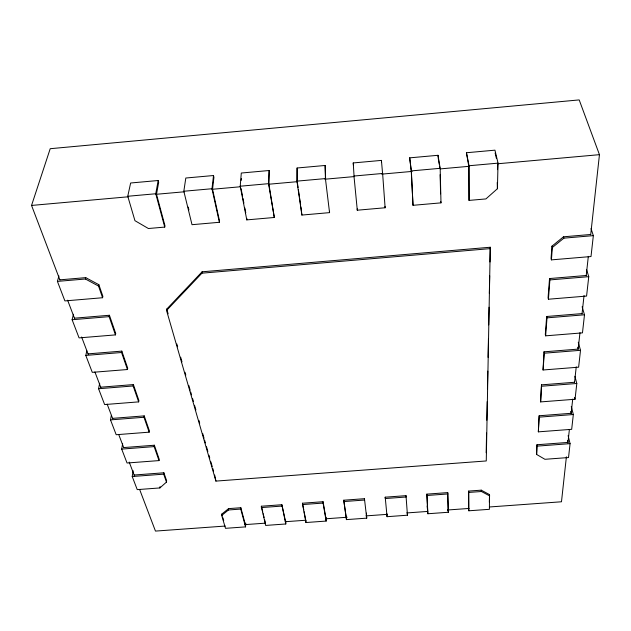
<?xml version="1.0" encoding="UTF-8"?>
<svg xmlns="http://www.w3.org/2000/svg" width="631" height="631" viewBox="0 0 631 631"><rect width="100%" height="100%" fill="white"/><g stroke="black" fill="none" stroke-linecap="round" stroke-linejoin="round"><path stroke-width="0.95" d="M468.659 508.476L468.667 491.076L481.248 490.161L489.514 494.601L489.404 509.312L468.849 510.787L468.447 507.947M468.849 510.787L468.667 491.076M469.046 200.406L469.062 165.74L466.443 152.741L494.949 150.17L498.048 163.145L497.409 188.732L485.917 198.923L469.046 200.406L468.801 166.347L466.443 152.741M326.109 517.278L326.164 521.072L305.948 522.531L305.956 520.63M305.948 522.531L302.446 503.222L323.072 501.716L325.982 518.777M329.524 211.29L329.556 212.631L301.894 215.061L300.908 206.921M301.894 215.061L296.933 181.136L297.106 167.996L325.131 165.472L325.62 179.149M285.591 521.695L281.868 504.729L261.329 506.228L265.643 525.434L285.78 523.982L285.827 521.135M486.178 452.711L486.572 433.047M486.824 420.27L487.195 401.592M487.447 388.806L487.795 371.115M488.071 357.351L488.441 338.673M488.717 324.91L489.064 307.21M489.34 293.447L489.688 275.755M489.964 261.991L490.255 247.242L202.101 271.803L166.75 309.087L166.545 310.468L215.92 481.098L486.264 460.953L490.255 247.242M285.78 523.982L281.868 504.729M489.333 502.229L489.514 494.601M497.22 182.477L497.409 188.732M497.536 169.676L497.685 163.76M274.311 217.482L268.916 184.213L269.169 170.512L241.302 173.028L240.222 186.208L246.8 219.888L274.311 217.482L268.538 183.676L269.169 170.512M245.372 524.598L240.829 507.726L228.556 508.625L221.812 514.099L221.71 515.448L225.496 528.328L245.554 526.885L245.751 523.083M245.554 526.885L240.75 509.075L240.829 507.726M221.71 515.448L228.461 509.974L228.556 508.625M246.8 219.888L246.895 218.539M567.521 440.572L567.971 442.426L536.973 444.752L536.626 454.462L544.932 459.297L568.523 457.546L570.077 443.648L568.113 435.595M570.684 411.444L571.158 413.305L539.166 415.758L538.346 431.849L571.678 429.317L573.334 414.528L571.284 406.443M574.549 382.268L541.501 384.847L540.625 401.915L575.038 399.257L576.805 383.482L574.896 376.281M577.665 347.239L578.177 349.101L543.993 351.83L543.046 369.987L578.627 367.179L580.512 350.315L578.272 342.215M582.066 313.599L546.667 316.486L545.31 334.462L545.641 335.834L582.468 332.868L584.487 314.798L582.129 306.713M586.231 275.487L549.53 278.547L548.071 297.856L548.426 299.22L586.578 296.073L588.755 276.67L586.546 269.524M590.719 234.48L563.491 236.806L551.983 246.145L551.044 258.521L551.415 259.877L591.002 256.533L593.345 235.639L591.018 228.556M536.626 454.462L536.973 444.752M538.346 431.849L539.166 415.758M540.625 401.915L541.501 384.847M543.046 369.987L544.324 353.202L543.993 351.83M545.641 335.834L547.014 317.85L546.667 316.486M548.426 299.22L549.893 279.912L549.53 278.547M551.415 259.877L552.354 247.494L551.983 246.145M215.92 481.098L214.674 475.017M241.216 180.356L241.365 178.534M219.367 222.293L219.509 220.945L212.544 189.253L213.917 177.382L213.515 175.528L185.814 178.021L183.826 191.248L192.013 224.691L219.367 222.293L211.984 188.732L213.515 175.528M566.393 456.797L561.48 501.779L489.711 506.953M567.892 443.112L569.391 429.419M571.102 413.778L572.711 399.107M574.525 382.489L576.237 366.84M578.162 349.243L579.984 332.624M582.011 314.041L584.046 295.466M586.183 275.913L588.329 256.352M590.679 234.842L599.45 154.666L579.195 99.911L50.212 148.703L31.55 205.438L59.906 279.951M166.545 310.468L201.944 273.176L202.101 271.803M133.133 470.718L132.218 476.523L137.235 489.624L159.872 487.937L166.458 482.1L166.631 480.735L163.886 472.785L134.127 475.025M166.458 482.1L163.705 474.157L163.886 472.785M159.872 487.937L160.053 486.572M122.635 443.64L121.696 449.091L127.036 463.012L159.004 460.591L159.193 459.218L154.358 445.226L123.684 447.576M159.004 460.591L154.161 446.606L154.358 445.226M111.356 415.324L110.504 419.883L116.191 434.72L149.161 432.172L149.366 430.792L144.207 415.884L112.57 418.361M149.161 432.172L143.994 417.265L144.207 415.884M99.682 383.246L98.562 388.728L104.628 404.558L138.662 401.876L138.891 400.496L133.386 384.587L100.708 387.189M164.738 227.089L164.959 225.732L156.496 194.269L158.673 182.359L158.184 180.513L130.633 182.998L127.762 196.265L134.947 220.684L148.403 228.517L164.738 227.089L155.754 193.756L158.184 180.513M138.662 401.876L133.149 385.967L133.386 384.587M86.818 350.852L85.792 355.419L92.284 372.353L127.454 369.521L127.699 368.141L121.815 351.12L88.032 353.873M127.454 369.521L121.554 352.508L121.815 351.12M73.464 314.262L72.115 319.736L79.072 337.893L115.449 334.895L115.725 333.507L109.423 315.263L74.45 318.182M115.449 334.895L109.131 316.644L109.423 315.263M58.904 275.952L57.413 281.394L64.898 300.916L102.577 297.737L102.885 296.357L98.846 284.676L85.737 277.632L59.858 279.841M102.577 297.737L98.531 286.056L98.846 284.676M57.413 281.394L85.398 279.005L85.737 277.632M552.354 247.494L563.885 238.155L593.345 235.639M354.086 176.601L353.234 162.94L381.416 160.4L382.638 174.046M409.677 157.853L438.017 155.297L440.17 168.319L440.99 202.859L413.013 205.312L411.278 171.49L409.677 157.853L411.357 170.898L413.013 205.312M127.762 196.265L155.754 193.756M183.826 191.248L211.984 188.732M240.222 186.208L268.538 183.676M296.933 181.136L325.415 178.589L325.131 165.472M411.357 170.898L440.17 168.319M469.062 165.74L498.048 163.145M31.55 205.438L128.653 196.754M156.117 194.301L184.56 191.761M212.024 189.3L240.466 186.76M268.909 184.213L297.351 181.673M324.815 179.22L354.243 176.585M381.708 174.132L412.114 171.411M440.556 168.871L468.999 166.324M497.441 163.784L599.45 154.666M357.296 210.202L385.115 207.765L382.623 173.47L353.975 176.033L357.296 210.202L357.217 208.853M201.944 273.176L490.532 248.598M72.115 319.736L109.131 316.644M549.893 279.912L588.755 276.67M85.792 355.419L121.554 352.508M547.014 317.85L584.487 314.798M98.562 388.728L133.149 385.967M544.324 353.202L580.512 350.315M110.504 419.883L143.994 417.265M541.816 386.211L576.805 383.482M121.696 449.091L154.161 446.606M539.466 417.123L573.334 414.528M132.218 476.523L163.705 474.157M537.265 446.117L570.077 443.648M343.745 500.209L364.45 498.695L366.721 518.154L346.427 519.613L343.745 500.209L346.103 516.363M385.21 497.181L406.009 495.658L406.127 497.007L385.304 498.529L385.21 497.181L387.063 516.686L407.445 515.212L406.009 495.658M427.684 511.433L426.848 494.136L447.734 492.606L448.341 512.269L427.873 513.744L427.676 511.844M228.461 509.974L240.75 509.075M261.273 507.584L281.836 506.078M302.438 504.571L323.088 503.065L326.164 521.072M343.785 501.558L364.521 500.044L364.45 498.695M426.848 494.136L426.99 495.485L447.907 493.955M468.857 492.425L481.453 491.51L489.735 495.95M225.259 526.049L155.463 531.089L139.711 489.688M244.923 524.629L265.564 523.138M285.228 521.719L305.877 520.228M325.533 518.808L347.16 517.246M365.846 515.898L387.473 514.336M407.129 512.916L427.779 511.425M447.442 510.006L469.07 508.444M85.398 279.005L98.531 286.056M67.604 300.19L74.608 318.584M81.604 336.986L88.253 354.464M94.902 371.943L100.857 387.584M107.16 404.14L112.76 418.858M118.707 434.499L123.605 447.371M129.213 462.089L134.458 475.892M563.491 236.806L563.885 238.155M221.812 514.099L222.349 515.937M222.885 517.775L223.697 520.528M166.75 309.087L168.114 313.796M176.822 343.966L177.642 346.798M180.64 357.17L181.996 361.878M184.993 372.251L185.814 375.082M188.803 385.454L190.168 390.163M190.712 392.048L191.524 394.88M192.621 398.65L193.433 401.482M194.522 405.252L195.886 409.961M198.883 420.333L199.696 423.164M202.693 433.536L204.05 438.245M204.602 440.13L205.414 442.962M206.503 446.732L207.867 451.449M208.956 455.219L209.768 458.051M210.857 461.821L212.221 466.53M212.765 468.415L213.586 471.247M574.573 397.459L575.038 399.257M188.227 207.071L188.921 209.942M261.329 506.228L262.701 511.867M263.166 513.744L264.081 517.507M264.539 519.384L265.233 522.208M495.122 152.994L496.4 158.381M241.066 188.669L242.572 196.375M242.951 198.3L243.889 203.119M244.828 207.938L245.767 212.757M302.446 503.222L303.74 509.84M304.11 511.733L305.767 520.236M438.214 158.113L439.255 164.415M439.547 166.221L439.846 168.02M440.777 201.526L440.99 202.859M481.248 490.161L481.453 491.51M298.077 187.51L297.225 181.689L297.106 167.996M298.36 189.45L299.354 196.241M299.638 198.181L300.632 204.98M447.994 509.422L448.341 512.269M325.415 178.589L329.556 212.631M427.108 505.928L427.4 508.681M353.234 162.94L353.415 164.825M384.989 206.416L385.115 207.765M407.2 512.372L407.445 515.212M381.416 160.4L381.55 162.293M386.866 513.839L387.063 516.686M366.398 513.09L366.721 518.154M426.99 495.485L427.873 513.744M346.332 516.765L346.427 519.613M438.017 155.297L438.064 157.206M440.13 174.677L440.588 193.851M447.734 492.606L448.152 509.958M323.072 501.716L323.088 503.065"/></g></svg>
